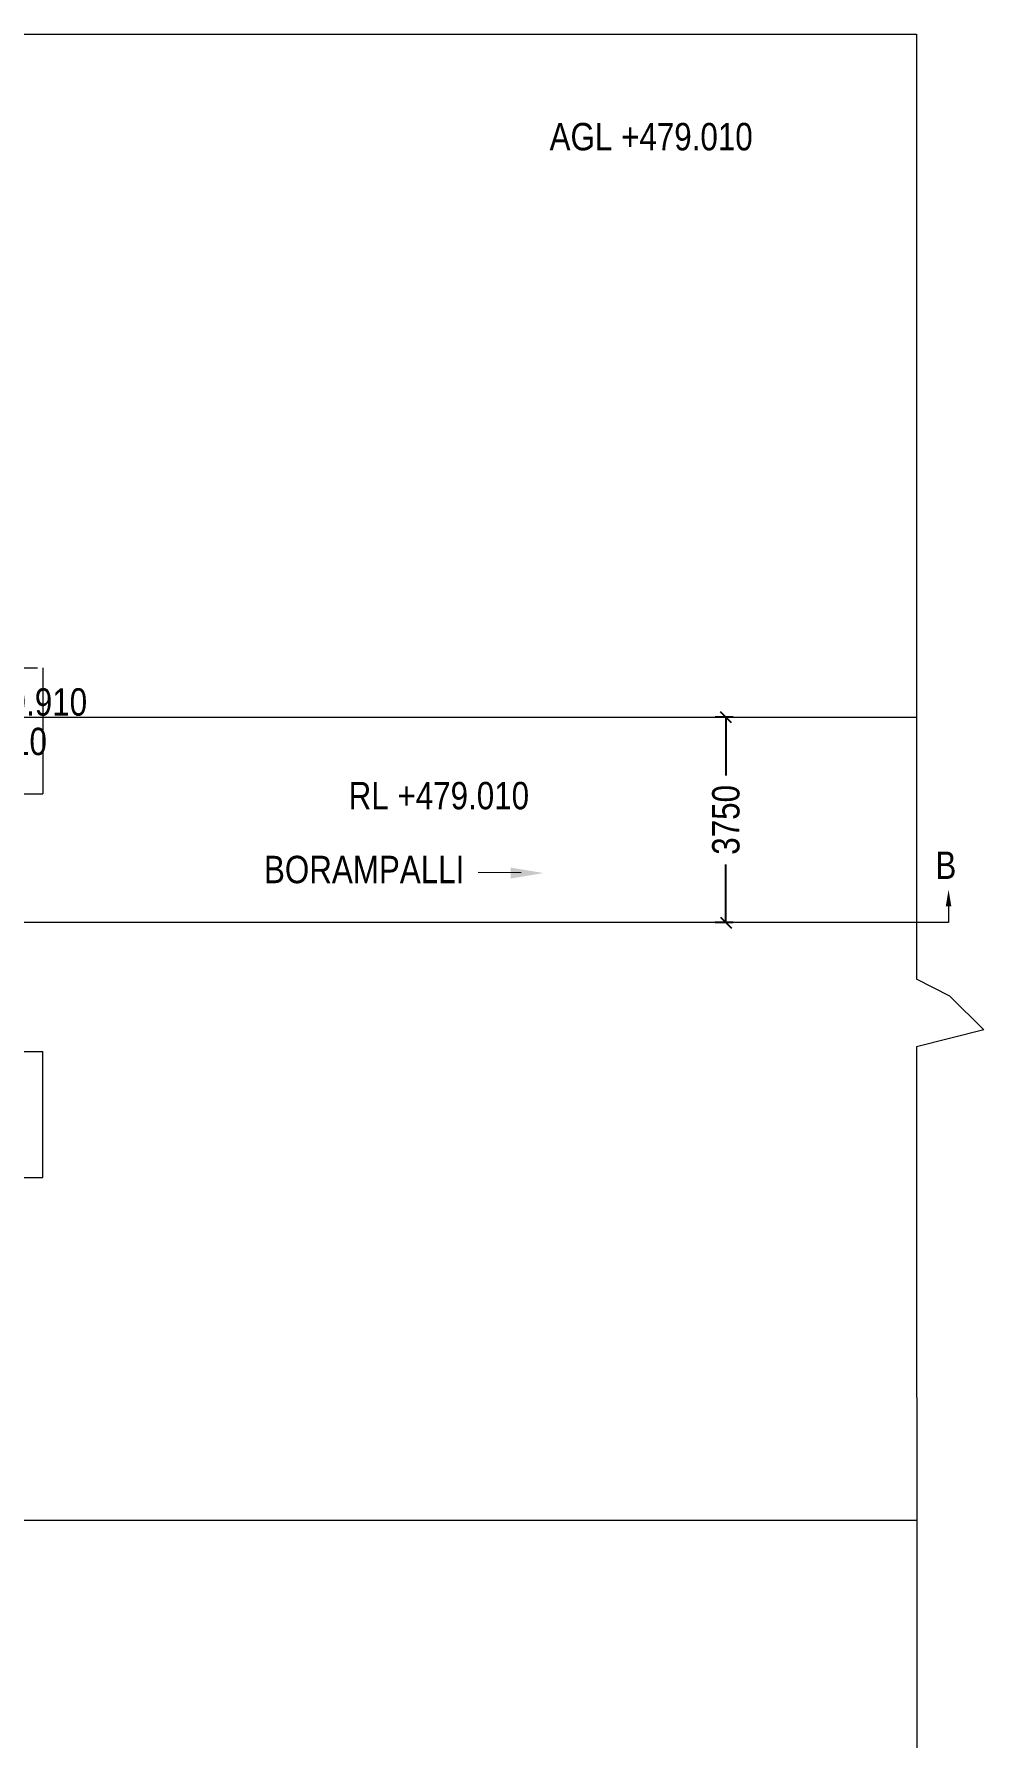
# Model space of a CAD drawing. Header units: millimetres. Extents: x -50489 to 84851, y 124916 to 300735.
# Drawn here: x 45697 to 54369, y 145627 to 161268 of the extents above; entities that cross this region are included whole.
import ezdxf

# ---------------------------------------------------------------- set-up
doc = ezdxf.new("R2010")
doc.units = ezdxf.units.MM
for name, color, linetype in [('abutment', 7, 'Continuous'), ('canal', 7, 'Continuous'), ('slab', 7, 'Continuous')]:
    doc.layers.add(name, color=color, linetype=linetype)
doc.styles.add('ARIAL NARROW', font='ARIALN.TTF')
doc.styles.add('arn', font='ARIALN.TTF')
doc.dimstyles.get("Standard").update_dxf_attribs({"dimtxt": 0.18, "dimasz": 0.18, "dimexe": 0.18, "dimexo": 0.0625, "dimgap": 0.09, "dimtad": 0, "dimtih": 1, "dimtoh": 1, "dimdec": 4, "dimzin": 0, "dimdsep": 46, "dimtxsty": 'Standard', "dimcen": 0.09, "dimadec": 0, "dimazin": 0, "dimtfac": 1, "dimtdec": 4, "dimtofl": 0, "dimtmove": 0, "dimatfit": 3, "dimfxl": 1, "dimtolj": 1, "dimtzin": 0, "dimarcsym": 0})

# ---------------------------------------------------------------- blocks, each defined once
blk = doc.blocks.new('_Oblique')
at = {"color": 0, "linetype": 'ByBlock', "lineweight": -2}
blk.add_line((-0.5, -0.5), (0.5, 0.5), dxfattribs=at)
blk = doc.blocks.new('*D71')
at = {"layer": 'canal', "color": 0, "lineweight": -2, "transparency": 16777216}
for p, q in [((52080, 155034), (51915, 155034)), ((52015, 155034), (52015, 154502)), ((52015, 153159), (52015, 153691)), ((52080, 153159), (51915, 153159))]:
    blk.add_line(p, q, dxfattribs=at)
at = {"layer": 'Defpoints', "color": 0, "transparency": 16777216}
for p in [(52180, 155034), (52015, 153159), (52180, 153159)]:
    blk.add_point(p, dxfattribs=at)
at = {"layer": 'canal', "color": 0, "lineweight": -2, "transparency": 16777216, "xscale": 100, "yscale": 100, "zscale": 100}
for p, rotation in [((52015, 155034), 90), ((52015, 153159), 270)]:
    blk.add_blockref('_Oblique', p, dxfattribs=dict(at, rotation=rotation))
at = {"layer": 'canal', "color": 0, "lineweight": 5, "transparency": 16777216, "insert": (52015, 154097), "char_height": 250, "attachment_point": 5, "rotation": 90, "style": 'ARIAL NARROW'}
blk.add_mtext('\\A1;3750', dxfattribs=at)

msp = doc.modelspace()

# ---------------------------------------------------------------- linework, layer by layer
at = {"lineweight": 5}
for p, q in [((34880.3, 161267.9), (53755.8, 161267.9)), ((53755.8, 161267.9), (53755.8, 152643.8)), ((54047.9, 153309), (54047.9, 153159)), ((54059.3, 152489.1), (53755.8, 152643.8)), ((54369.3, 152179.9), (54059.3, 152489.1)), ((54369.3, 152179.9), (53756, 152025.4)), ((53755.8, 152025.1), (53757.5, 145627.4)), ((34880.3, 147705.5), (53757.2, 147705.5))]:
    msp.add_line(p, q, dxfattribs=at)
msp.add_solid([(54022.9, 153309), (54047.9, 153459), (54072.9, 153309)], dxfattribs=at)
at = {"layer": 'abutment', "lineweight": 5, "ltscale": 500}
for p, q in [((42856.3, 155484), (45725.9, 155484)), ((44878, 154335.7), (45775.9, 154335.7)), ((44878, 151984), (45775.9, 151984))]:
    msp.add_line(p, q, dxfattribs=at)
at = {"layer": 'abutment', "lineweight": 5}
for p, q in [((45775.9, 155485.7), (45775.9, 154335.7)), ((50144.7, 153614), (49752.7, 153616.1)), ((45775.9, 150834), (45775.9, 151984)), ((42856.3, 150834), (45775.9, 150834))]:
    msp.add_line(p, q, dxfattribs=at)
msp.add_solid([(50049.8, 153561.4), (50049.8, 153661.4), (50349.8, 153611.4)], dxfattribs=at)
at = {"layer": 'canal', "lineweight": 5}
for p, q in [((44568, 155034), (46328, 155034)), ((46328, 155034), (53755.8, 155034))]:
    msp.add_line(p, q, dxfattribs=at)
at = {"layer": 'slab', "lineweight": 5, "ltscale": 250}
msp.add_line((54047.9, 153159), (7382.3, 153158.9), dxfattribs=at)

# ---------------------------------------------------------------- texts
at = {"lineweight": 5, "style": 'arn'}
msp.add_text('B', height=250, dxfattribs=at).set_placement((53927.3, 153557.7))
at = {"layer": 'abutment', "lineweight": 5, "ltscale": 500, "style": 'arn'}
for s, p in [('     +479.910', (44579.5, 155048.2)), ('RL +479.010', (44164.8, 154687.9))]:
    msp.add_text(s, height=250, dxfattribs=at).set_placement(p)
at = {"layer": 'abutment', "lineweight": 5, "style": 'arn'}
msp.add_text('RL +479.010', height=250, dxfattribs=at).set_placement((48568.7, 154193.4))
at = {"layer": 'abutment', "lineweight": 5, "insert": (47795.2, 153642.2), "char_height": 250, "attachment_point": 4, "style": 'arn'}
msp.add_mtext('BORAMPALLI', dxfattribs=at)
at = {"layer": 'canal', "lineweight": 5, "insert": (50404.1, 160331.6), "char_height": 250, "attachment_point": 4, "style": 'arn'}
msp.add_mtext('AGL +479.010', dxfattribs=at)

# ---------------------------------------------------------------- dimensions: what is measured, and where the dimension line sits
at = {"layer": 'canal', "lineweight": 5}
dim = msp.add_linear_dim(base=(52015.1, 153159), p1=(52179.8, 155034), p2=(52179.8, 153159), angle=90, text='3750', dimstyle='Standard', override={"dimtxt": 250, "dimasz": 100, "dimexe": 100, "dimexo": 100, "dimgap": 100, "dimtih": 0, "dimdec": 0, "dimtxsty": 'ARIAL NARROW', "dimblk1": 'Oblique', "dimblk2": 'Oblique', "dimsah": 1}, dxfattribs=at)
dim.commit()
dim.dimension.update_dxf_attribs({"geometry": '*D71', "text_midpoint": (52015.1, 154096.5)})

doc.saveas('drawing.dxf')
